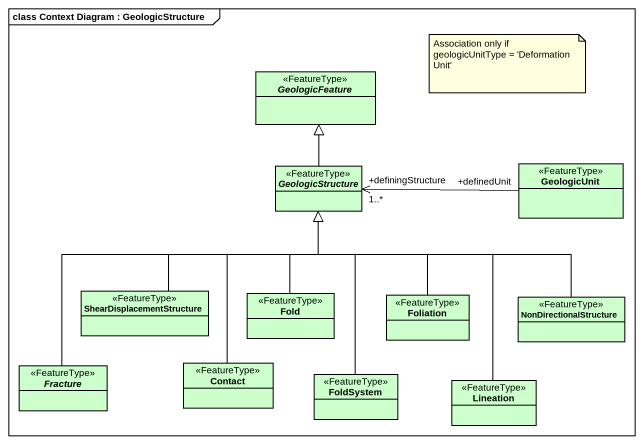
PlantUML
@startuml
mainframe class Context Diagram : GeologicStructure
hide circle
hide empty members
abstract class GeologicFeature <<FeatureType>> #CCFFCC
abstract class GeologicStructure <<FeatureType>> #CCFFCC
class GeologicUnit <<FeatureType>> #CCFFCC
class ShearDisplacementStructure <<FeatureType>> #CCFFCC
class Fold <<FeatureType>> #CCFFCC
class Foliation <<FeatureType>> #CCFFCC
class NonDirectionalStructure <<FeatureType>> #CCFFCC
abstract class Fracture <<FeatureType>> #CCFFCC
class Contact <<FeatureType>> #CCFFCC
class FoldSystem <<FeatureType>> #CCFFCC
class Lineation <<FeatureType>> #CCFFCC
GeologicStructure -up-|> GeologicFeature
GeologicUnit "+definedUnit" -left-> "+definingStructure\n1..*" GeologicStructure
ShearDisplacementStructure -up-|> GeologicStructure
Fold -up-|> GeologicStructure
Foliation -up-|> GeologicStructure
NonDirectionalStructure -left-|> GeologicStructure
Fracture -up-|> GeologicStructure
Contact -up-|> GeologicStructure
FoldSystem -up-|> GeologicStructure
Lineation -up-|> GeologicStructure
note as N1
  Association only if geologicUnitType = 'Deformation Unit'
end note
@enduml
